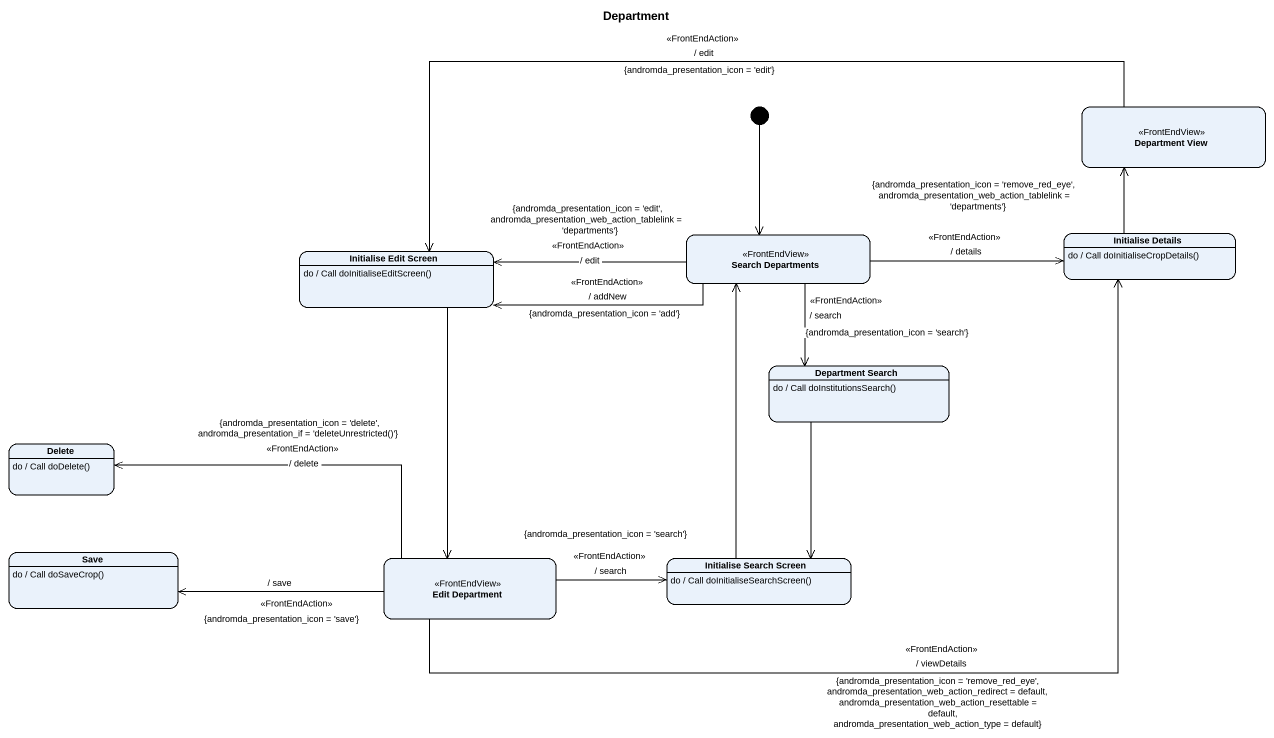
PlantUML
@startuml
title Department
hide empty description
state "Department View" as Department_View <<FrontEndView>>
state "Search Departments" as Search_Departments <<FrontEndView>>
state "Initialise Details" as Initialise_Details
Initialise_Details : do / Call doInitialiseCropDetails()
state "Initialise Edit Screen" as Initialise_Edit_Screen
Initialise_Edit_Screen : do / Call doInitialiseEditScreen()
state "Department Search" as Department_Search
Department_Search : do / Call doInstitutionsSearch()
state Delete
Delete : do / Call doDelete()
state Save
Save : do / Call doSaveCrop()
state "Edit Department" as Edit_Department <<FrontEndView>>
state "Initialise Search Screen" as Initialise_Search_Screen
Initialise_Search_Screen : do / Call doInitialiseSearchScreen()
[*] --> Search_Departments
Department_View -left-> Initialise_Edit_Screen : <<FrontEndAction>>\n/ edit\n{andromda_presentation_icon = 'edit'}
Search_Departments -right-> Initialise_Details : {andromda_presentation_icon = 'remove_red_eye', andromda_presentation_web_action_tablelink = 'departments'}\n<<FrontEndAction>>\n/ details
Search_Departments -left-> Initialise_Edit_Screen : {andromda_presentation_icon = 'edit', andromda_presentation_web_action_tablelink = 'departments'}\n<<FrontEndAction>>\n/ edit
Search_Departments -left-> Initialise_Edit_Screen : <<FrontEndAction>>\n/ addNew\n{andromda_presentation_icon = 'add'}
Search_Departments --> Department_Search : <<FrontEndAction>>\n/ search\n{andromda_presentation_icon = 'search'}
Initialise_Details -up-> Department_View
Initialise_Edit_Screen --> Edit_Department
Department_Search --> Initialise_Search_Screen
Edit_Department -right-> Initialise_Details : <<FrontEndAction>>\n/ viewDetails\n{andromda_presentation_icon = 'remove_red_eye', andromda_presentation_web_action_redirect = default, andromda_presentation_web_action_resettable = default, andromda_presentation_web_action_type = default}
Edit_Department -left-> Delete : {andromda_presentation_icon = 'delete', andromda_presentation_if = 'deleteUnrestricted()'}\n<<FrontEndAction>>\n/ delete
Edit_Department -left-> Save : / save\n<<FrontEndAction>>\n{andromda_presentation_icon = 'save'}
Edit_Department -right-> Initialise_Search_Screen : {andromda_presentation_icon = 'search'}\n<<FrontEndAction>>\n/ search
Initialise_Search_Screen -up-> Search_Departments
@enduml
